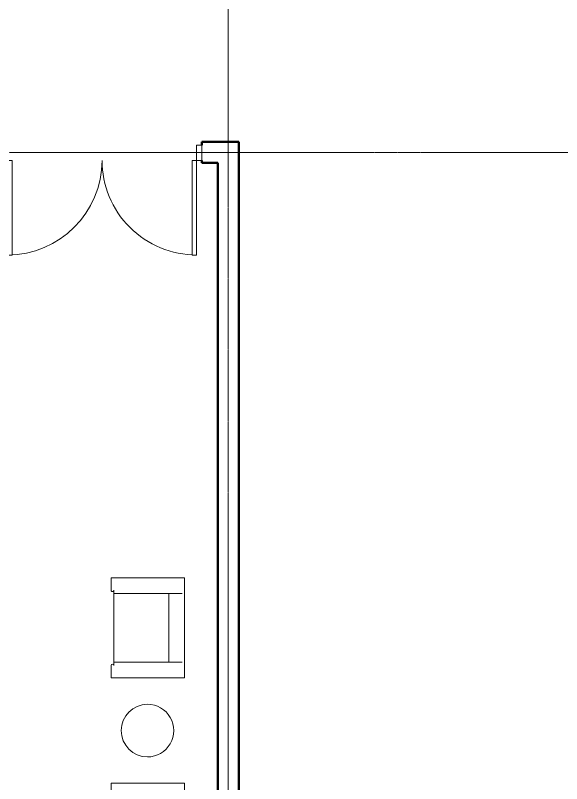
# Model space of a CAD drawing. Header units: inches. Extents: x -1714 to 6424, y -1550 to 970.
# Drawn here: x -1125.8 to -918, y -112.8 to 179.3 of the extents above; entities that cross this region are included whole.
import ezdxf

# ---------------------------------------------------------------- set-up
doc = ezdxf.new("R2010")
doc.units = ezdxf.units.IN
doc.header["$MEASUREMENT"] = 0
doc.linetypes.add('Grid Line 1_2_', pattern=[0.875, 0.5, -0.125, 0.125, -0.125])
for name, color, linetype, lineweight in [('A-DOOR', 31, 'Continuous', 13), ('A-DOOR-FRAM', 31, 'Continuous', 20), ('A-WALL', 113, 'Continuous', 13), ('I-FURN', 30, 'Continuous', 9), ('S-GRID', 1, 'Continuous', 9)]:
    doc.layers.add(name, color=color, linetype=linetype, lineweight=lineweight)

# ---------------------------------------------------------------- blocks, each defined once
blk = doc.blocks.new('Door-Passage-Double-Flush - 72_ x 84_-1294601-L1 - Architectural')
at = {"layer": 'A-DOOR', "lineweight": 20}
for p, q in [((-36, 3.25), (-36, 39.25)), ((-36, 39.25), (-34.25, 39.25)), ((-34.25, 39.25), (-34.25, 3.25)), ((36, 39.25), (34.25, 39.25)), ((34.25, 39.25), (34.25, 3.25)), ((36, 3.25), (36, 39.25)), ((-34.25, 3.25), (-36, 3.25)), ((34.25, 3.25), (36, 3.25))]:
    blk.add_line(p, q, dxfattribs=at)
at = {"layer": 'A-DOOR', "lineweight": 9}
for centre, start, end in [((-36, 3.25), 360, 90), ((36, 3.25), 90, 180)]:
    blk.add_arc(centre, 36, start, end, dxfattribs=at)
at = {"layer": 'A-DOOR-FRAM'}
for p, q in [((-36, 3.25), (-38, 3.25)), ((-38, 3.25), (-38, -2.5)), ((-36, -2.5), (-36, 3.25)), ((36, 3.25), (36, -2.5)), ((38, 3.25), (36, 3.25)), ((38, -2.5), (38, 3.25)), ((-38, -2.5), (-36, -2.5)), ((36, -2.5), (38, -2.5))]:
    blk.add_line(p, q, dxfattribs=at)
blk = doc.blocks.new('M_Chair-Corbu - M_Chair-Corbu-1474232-L1 - Architectural')
at = {"layer": 'I-FURN'}
for p, q in [((3.58, -4.4), (8.28, -4.4)), ((3.58, -32.35), (3.58, -4.4)), ((8.28, -5.38), (36.87, -5.38)), ((9.56, -31.37), (9.56, -5.38)), ((35.59, -31.37), (35.59, -5.38)), ((36.87, -4.4), (41.57, -4.4)), ((41.57, -4.4), (41.57, -32.35)), ((9.56, -31.37), (9.56, -26.37)), ((9.56, -26.37), (35.59, -26.37)), ((35.59, -31.37), (35.59, -26.37)), ((41.57, -32.35), (3.58, -32.35))]:
    blk.add_line(p, q, dxfattribs=at)
for centre, start, end in [((8.28, -4.89), 270, 90), ((36.87, -4.89), 90, 270)]:
    blk.add_arc(centre, 0.492, start, end, dxfattribs=at)
blk = doc.blocks.new('Nemschoff_Steps_866-T7_TableFreestanding - Left Stand -T8-1456986-L1 - Architectural')
at = {"layer": 'I-FURN'}
for start, end in [(360, 180), (180, 360)]:
    blk.add_arc((0, 0), 10, start, end, dxfattribs=at)

msp = doc.modelspace()

# ---------------------------------------------------------------- linework, layer by layer
at = {"layer": 'A-WALL', "lineweight": 50}
for p, q in [((-1040.85079, 131.21004), (-1054.85079, 131.21004)), ((-1054.85079, 131.21004), (-1054.85079, 129.96004)), ((-1040.85079, -228.92342), (-1040.85079, 131.21004)), ((-1054.85079, 124.21004), (-1054.85079, 123.21004)), ((-1054.85079, 123.21004), (-1048.85079, 123.21004)), ((-1048.85079, 123.21004), (-1048.85079, -228.92342))]:
    msp.add_line(p, q, dxfattribs=at)
at = {"layer": 'S-GRID', "linetype": 'Grid Line 1_2_'}
for p, q in [((-1044.85079, -1043.15403), (-1044.85079, 921.90597)), ((-1714.24651, 127.21004), (1936.33324, 127.21004))]:
    msp.add_line(p, q, dxfattribs=at)

# ---------------------------------------------------------------- block references
at = {"layer": 'A-DOOR', "rotation": 180}
msp.add_blockref('Door-Passage-Double-Flush - 72_ x 84_-1294601-L1 - Architectural', (-1092.85079, 127.46004), dxfattribs=at)
at = {"layer": 'I-FURN'}
for name, p, rotation in [('M_Chair-Corbu - M_Chair-Corbu-1474232-L1 - Architectural', (-1093.77496, -76.14698), 90.00301187604661), ('Nemschoff_Steps_866-T7_TableFreestanding - Left Stand -T8-1456986-L1 - Architectural', (-1075.55923, -92.63156), 270.0000000000002), ('M_Chair-Corbu - M_Chair-Corbu-1474232-L1 - Architectural', (-1093.77496, -154.14698), 90.00301187604661)]:
    msp.add_blockref(name, p, dxfattribs=dict(at, rotation=rotation))

doc.saveas('drawing.dxf')
